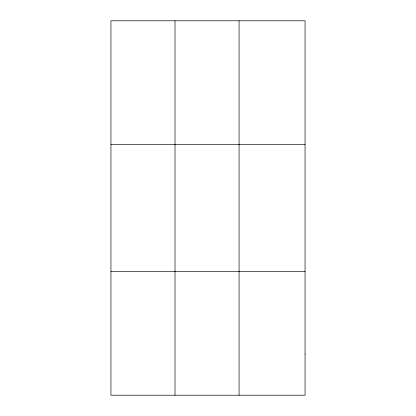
<?xml version="1.0" encoding="UTF-8"?>
<svg xmlns="http://www.w3.org/2000/svg" width="416" height="416" viewBox="0 0 416 416"><rect width="100%" height="100%" fill="white"/><g stroke="black" fill="none" stroke-linecap="round" stroke-linejoin="round"><path stroke-width="0.62" d="M175.001 395.2L175.001 20.8M239.06 395.2L239.06 20.8M110.942 144.352L305.058 144.352M110.942 271.648L305.058 271.648M305.058 354.016L305.058 395.2L110.942 395.2L110.942 20.8L305.058 20.8L305.058 354.016"/></g></svg>
